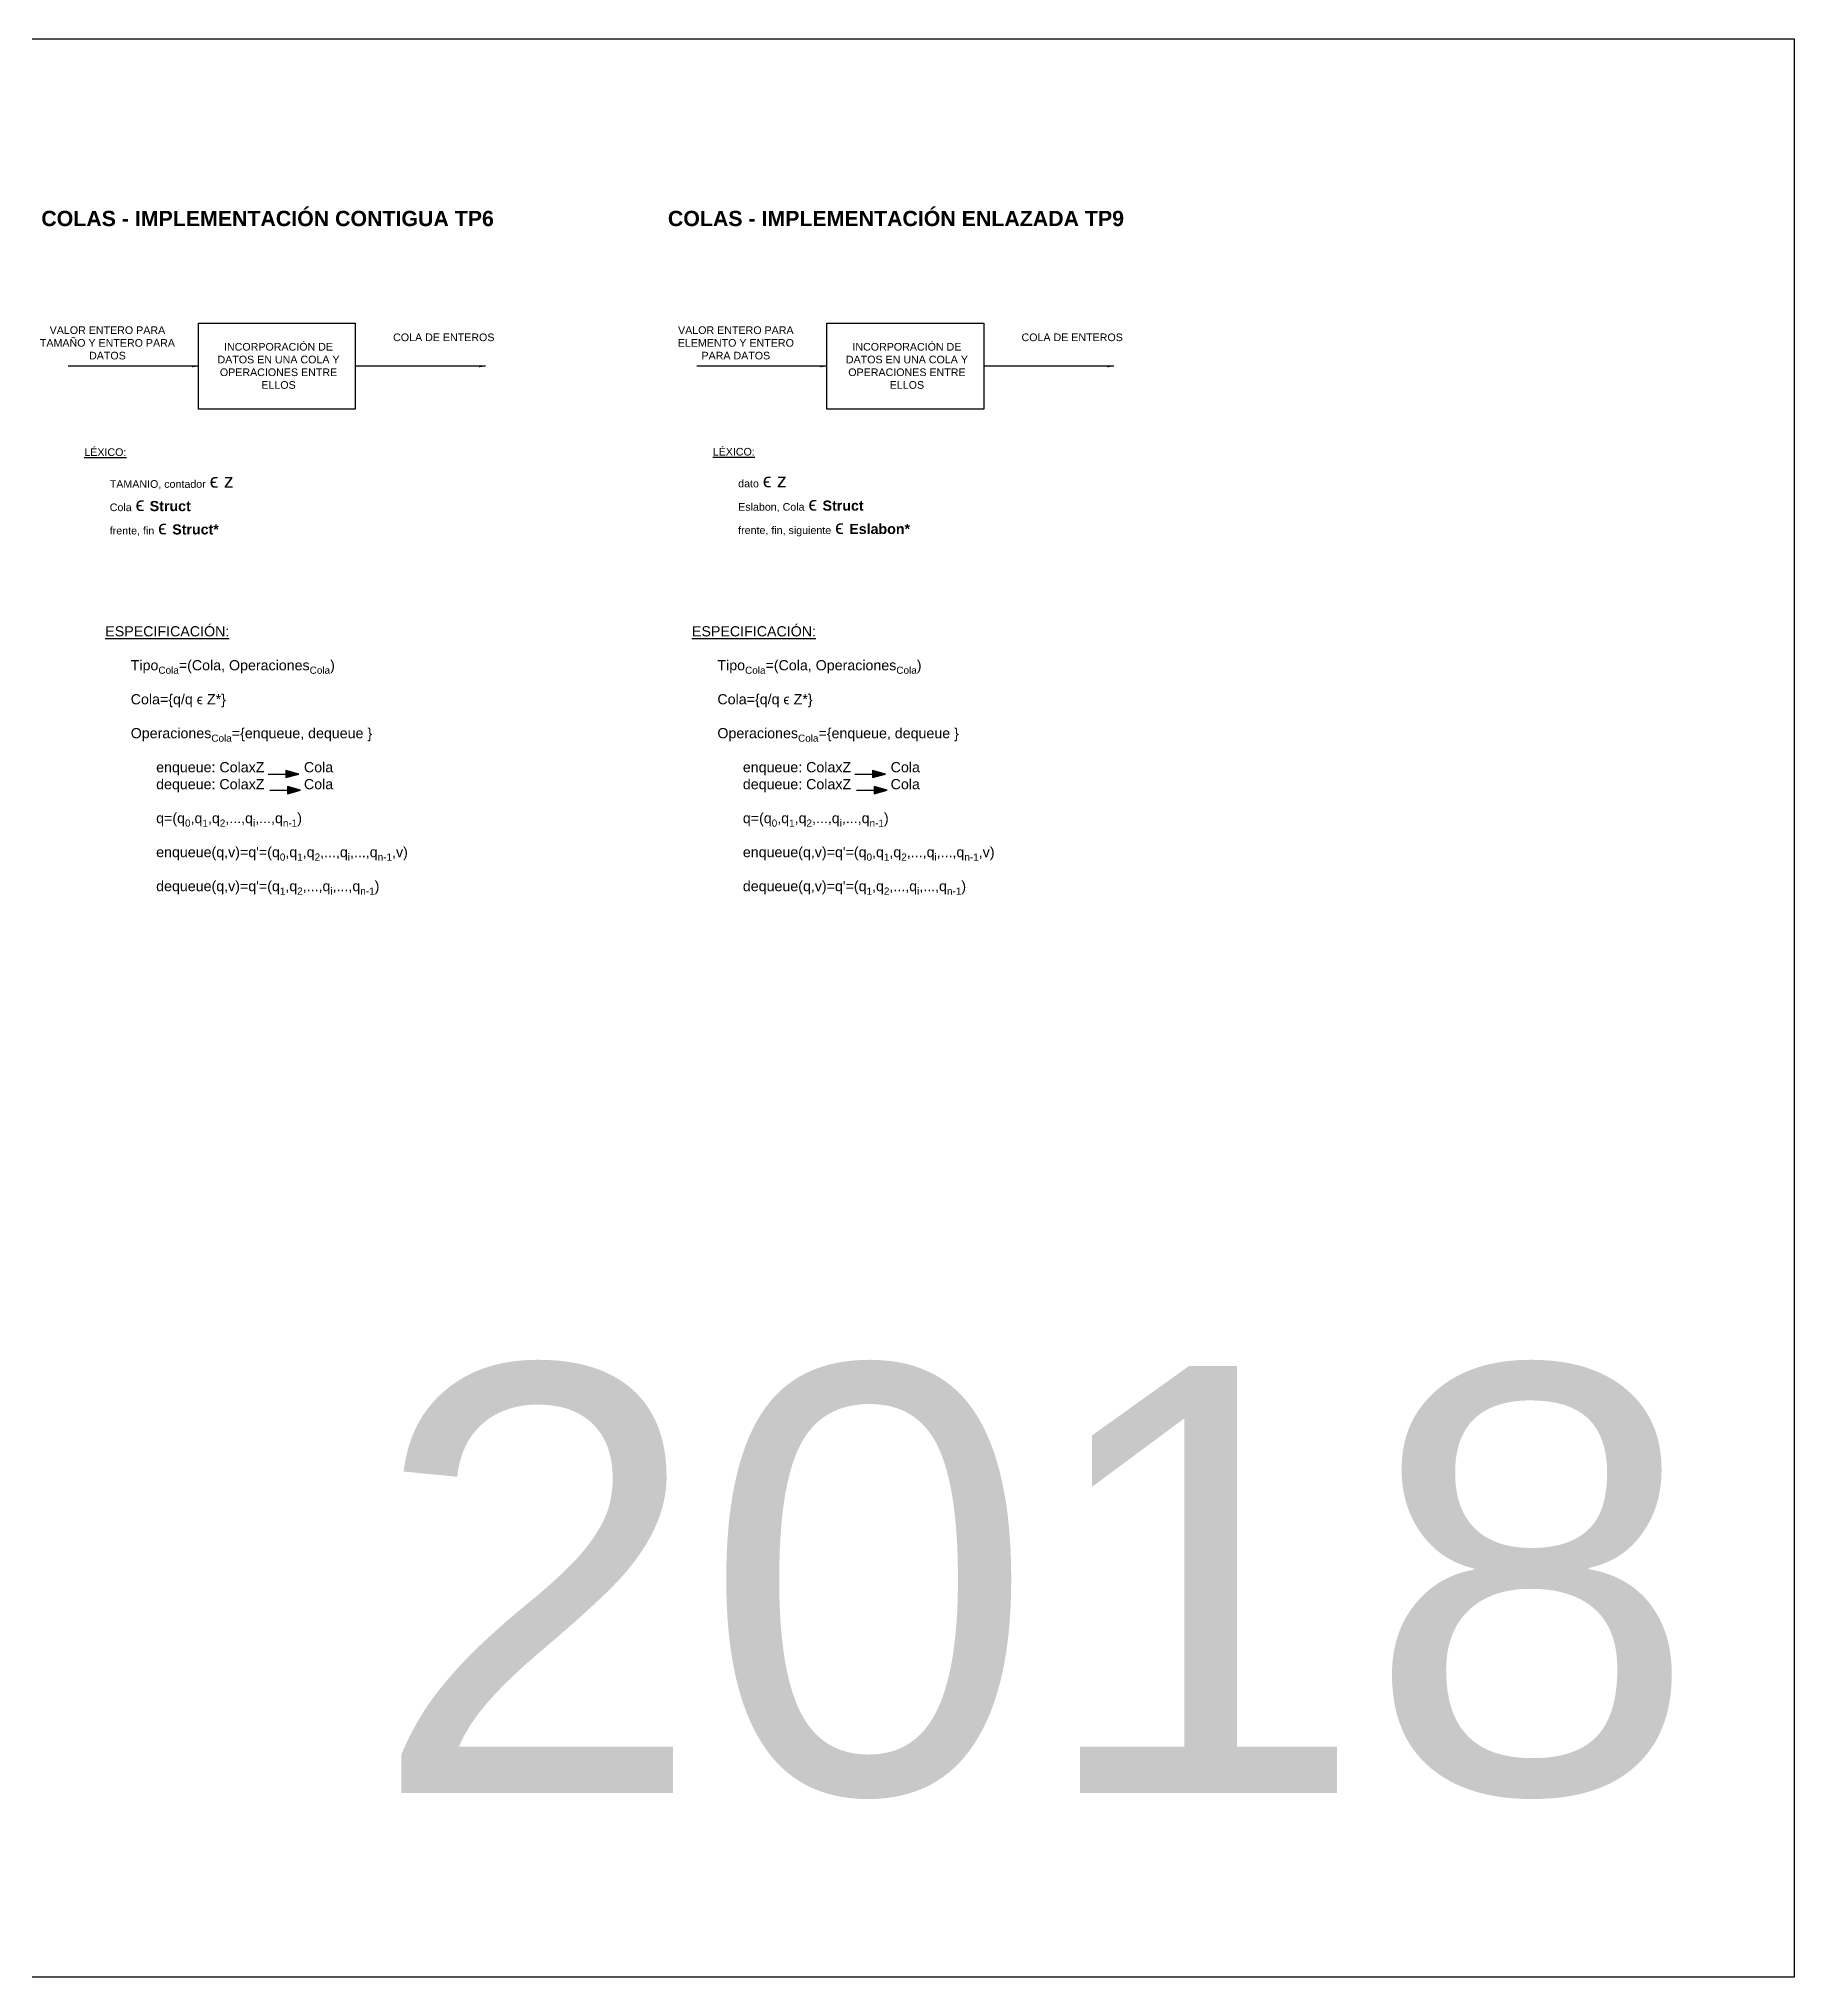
# Model space of a CAD drawing. Header units: millimetres. Extents: x 9955 to 14518, y 1647 to 2409.
# Drawn here: x 11451 to 12141, y 1647 to 2409 of the extents above; entities that cross this region are included whole.
import ezdxf

# ---------------------------------------------------------------- set-up
doc = ezdxf.new("R2010")
doc.units = ezdxf.units.MM
doc.styles.get("Standard").update_dxf_attribs({"font": 'arial.ttf'})

msp = doc.modelspace()

# ---------------------------------------------------------------- hatches: boundary and pattern name
h = msp.add_hatch(color=256)
h.dxf.hatch_style = 1
h.paths.add_polyline_path([(11547.79, 2121.08), (11547.79, 2118.2), (11552.84, 2119.64)])
h = msp.add_hatch(color=256)
h.dxf.hatch_style = 1
h.paths.add_polyline_path([(11778.36, 2121.08), (11778.36, 2118.2), (11783.4, 2119.64)])
h = msp.add_hatch(color=256)
h.dxf.hatch_style = 1
h.paths.add_polyline_path([(11548.45, 2114.67), (11548.45, 2111.79), (11553.49, 2113.23)])
h = msp.add_hatch(color=256)
h.dxf.hatch_style = 1
h.paths.add_polyline_path([(11779.01, 2114.67), (11779.01, 2111.79), (11784.06, 2113.23)])

# ---------------------------------------------------------------- linework, layer by layer
for p, q in [((11513.38, 2279.87), (11462.26, 2279.87)), ((11626.18, 2279.87), (11575.06, 2279.87)), ((11575.06, 2279.87), (11575.06, 2268.98)), ((11760.34, 2279.87), (11709.22, 2279.87)), ((11873.14, 2279.87), (11822.02, 2279.87)), ((11822.02, 2279.87), (11822.02, 2268.98)), ((11540.76, 2119.64), (11547.79, 2119.64)), ((11771.32, 2119.64), (11778.36, 2119.64)), ((11541.41, 2113.23), (11548.45, 2113.23)), ((11771.97, 2113.23), (11779.01, 2113.23))]:
    msp.add_line(p, q)
for points in [[(9954.75, 2408.57), (12140.55, 2408.57), (12140.55, 1646.79), (9954.75, 1646.79)], [(11513.38, 2296.79), (11575.06, 2296.79), (11575.06, 2262.95), (11513.38, 2262.95)], [(11760.34, 2296.79), (11822.02, 2296.79), (11822.02, 2262.95), (11760.34, 2262.95)], [(11547.79, 2121.08), (11547.79, 2118.2), (11552.84, 2119.64)], [(11778.36, 2121.08), (11778.36, 2118.2), (11783.4, 2119.64)], [(11548.45, 2114.67), (11548.45, 2111.79), (11553.49, 2113.23)], [(11779.01, 2114.67), (11779.01, 2111.79), (11784.06, 2113.23)]]:
    msp.add_lwpolyline(points, close=True)
for points in [[(11510.88, 2280.29), (11510.88, 2279.45), (11513.38, 2279.87)], [(11623.68, 2280.29), (11623.68, 2279.45), (11626.18, 2279.87)], [(11757.84, 2280.29), (11757.84, 2279.45), (11760.34, 2279.87)], [(11870.64, 2280.29), (11870.64, 2279.45), (11873.14, 2279.87)]]:
    msp.add_solid(points)

# ---------------------------------------------------------------- texts
for s, width, heights, insert, char_height, attachment_point in [('{\\fArial|b1|i0|c0|p34;\\H1.2x;COLAS - IMPLEMENTACIÓN CONTIGUA TP6}', 251.3729, [0], (11540.57, 2337.91), 5, 5), ('{\\fArial|b1|i0|c0|p34;\\H1.2x;COLAS - IMPLEMENTACIÓN ENLAZADA TP9}', 251.3729, [0], (11787.53, 2337.91), 5, 5), ('{\\H1.2x;VALOR ENTERO PARA TAMAÑO Y ENTERO PARA DATOS}', 54.9256, [0], (11477.63, 2289.04), 2.5, 5), ('{\\H1.2x;VALOR ENTERO PARA ELEMENTO Y ENTERO PARA DATOS}', 54.9256, [0], (11724.59, 2289.04), 2.5, 5), ('{\\H1.2x;INCORPORACIÓN DE DATOS EN UNA COLA Y OPERACIONES ENTRE ELLOS}', 55.4517, [0], (11544.87, 2280), 2.5, 5), ('{\\H1.2x;COLA DE ENTEROS}', 54.0246, [0], (11609.82, 2291.23), 2.5, 5), ('{\\H1.2x;INCORPORACIÓN DE DATOS EN UNA COLA Y OPERACIONES ENTRE ELLOS}', 55.4517, [0], (11791.83, 2280), 2.5, 5), ('{\\H1.2x;COLA DE ENTEROS}', 54.0246, [0], (11856.78, 2291.23), 2.5, 5), ('\\pxqc;2018', 45.276, [12.17], (11819.34, 1886.93), 167.741, 1)]:
    msp.add_mtext_dynamic_manual_height_columns(s, width=width, gutter_width=12.5, heights=heights, dxfattribs=dict(insert=insert, char_height=char_height, attachment_point=attachment_point))
at = {"char_height": 2.5, "attachment_point": 4}
for s, insert, width in [('{\\H1.2x;\\LLÉXICO:\\P\\P\\l^ITAMANIO, contador\\H1.33333x; \\H1.375x;ϵ z\\H0.72727x;\\P\\H0.99998x;^I\\H0.75001x;Cola\\H1.33333x; \\H1.375x;ϵ \\fArial|b1|i0|c0|p34;\\H0.72728x;Struct\\fArial|b0|i0|c0|p34;\\H0.99998x;\\P^I\\H0.75001x;frente, fin\\H1.33333x; \\H1.375x;ϵ \\fArial|b1|i0|c0|p34;\\H0.72728x;Struct*\\fArial|b0|i0|c0|p34;\\H0.99998x;\\P^I}', (11468.55, 2226.58), 160.7666), ('{\\H1.2x;\\LLÉXICO:\\P\\P\\l^Idato\\H1.33333x; \\H1.375x;ϵ z\\H0.72727x;\\P\\H0.75x;^IEslabon, Cola\\H1.33333x; \\H1.375x;ϵ \\fArial|b1|i0|c0|p34;\\H0.72728x;Struct\\fArial|b0|i0|c0|p34;\\H0.99998x;\\P^I\\H0.75001x;frente, fin, siguiente\\H1.33333x; \\H1.375x;ϵ \\fArial|b1|i0|c0|p34;\\H0.72728x;Eslabon*\\fArial|b0|i0|c0|p34;\\H0.99998x;\\P^I}', (11715.51, 2226.58), 160.7666), ("\\A1;{\\H1.6x;\\LESPECIFICACIÓN:\\P\\l\\P^ITipo\\H0.7x;\\S^ Cola;\\H1.42857x;=(Cola, Operaciones\\H0.7x;\\S^ Cola;\\H1.42857x;)\\P^I\\L\\P\\l^ICola=\\{q/q ϵ Z*\\}^I\\P\\P^IOperaciones\\H0.7x;\\S^ Cola;\\H1.42857x;=\\{enqueue, dequeue \\}\\P^I\\P\\pxl8;enqueue: ColaxZ          Cola\\Pdequeue: ColaxZ          Cola\\P\\Pq=(q\\H0.7x;\\S^ 0;\\H1.42857x;,q\\H0.7x;\\S^ 1;\\H1.42857x;,q\\H0.7x;\\S^ 2;\\H1.42857x;,...,q\\H0.7x;\\S^ i;\\H1.42857x;,...,q\\H0.7x;\\S^ n-1;\\H1.42857x;)\\P\\Penqueue(q,v)=q'=\\H1x;(q\\H0.7x;\\S^ 0;\\H1.42857x;,q\\H0.7x;\\S^ 1;\\H1.42857x;,q\\H0.7x;\\S^ 2;\\H1.42857x;,...,q\\H0.7x;\\S^ i;\\H1.42857x;,...,q\\H0.7x;\\S^ n-1;\\H1.42857x;,v\\H1x;)\\P\\Pdequeue(\\H1x;q,v\\H1x;)=q'=(\\H1.00001x;q\\H0.7x;\\S^ 1;\\H1.42857x;,q\\H0.7x;\\S^ 2;\\H1.42857x;,...,q\\H0.7x;\\S^ i;\\H1.42857x;,...,q\\H0.7x;\\S^ n-1;\\H1.42857x;)\\P\\H1x;\\P\\H0.99998x;\\P\\pl4;\\P\\P\\P\\pi-4;^I}", (11476.79, 2104.96), 141.3356), ("\\A1;{\\H1.6x;\\LESPECIFICACIÓN:\\P\\l\\P^ITipo\\H0.7x;\\S^ Cola;\\H1.42857x;=(Cola, Operaciones\\H0.7x;\\S^ Cola;\\H1.42857x;)\\P^I\\L\\P\\l^ICola=\\{q/q ϵ Z*\\}^I\\P\\P^IOperaciones\\H0.7x;\\S^ Cola;\\H1.42857x;=\\{enqueue, dequeue \\}\\P^I\\P\\pxl8;enqueue: ColaxZ          Cola\\Pdequeue: ColaxZ          Cola\\P\\Pq=(q\\H0.7x;\\S^ 0;\\H1.42857x;,q\\H0.7x;\\S^ 1;\\H1.42857x;,q\\H0.7x;\\S^ 2;\\H1.42857x;,...,q\\H0.7x;\\S^ i;\\H1.42857x;,...,q\\H0.7x;\\S^ n-1;\\H1.42857x;)\\P\\Penqueue(q,v)=q'=\\H1x;(q\\H0.7x;\\S^ 0;\\H1.42857x;,q\\H0.7x;\\S^ 1;\\H1.42857x;,q\\H0.7x;\\S^ 2;\\H1.42857x;,...,q\\H0.7x;\\S^ i;\\H1.42857x;,...,q\\H0.7x;\\S^ n-1;\\H1.42857x;,v\\H1x;)\\P\\Pdequeue(\\H1x;q,v\\H1x;)=q'=(\\H1.00001x;q\\H0.7x;\\S^ 1;\\H1.42857x;,q\\H0.7x;\\S^ 2;\\H1.42857x;,...,q\\H0.7x;\\S^ i;\\H1.42857x;,...,q\\H0.7x;\\S^ n-1;\\H1.42857x;)\\P\\H1x;\\P\\H0.99998x;\\P\\pl4;\\P\\P\\P\\pi-4;^I}", (11707.36, 2104.96), 141.3356)]:
    msp.add_mtext(s, dxfattribs=dict(at, insert=insert, width=width))

doc.saveas('drawing.dxf')
